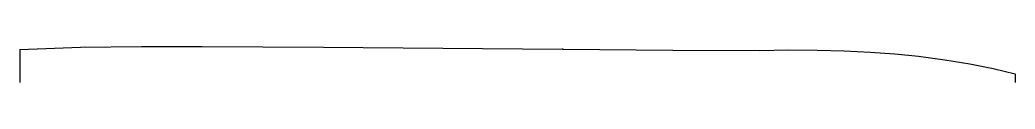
# Model space of a CAD drawing. Header units: millimetres. Extents: x 0 to 1953, y 0 to 71.
import ezdxf

# ---------------------------------------------------------------- set-up
doc = ezdxf.new("R2010")
doc.units = ezdxf.units.MM

msp = doc.modelspace()

# ---------------------------------------------------------------- linework, layer by layer
at = {"color": 7, "linetype": 'Continuous'}
for p, q in [((0, 65.4), (0, 0)), ((1066, 65.7), (1064, 65.7)), ((1952.8, 17.2), (1952.8, 0))]:
    msp.add_line(p, q, dxfattribs=at)
at = {"color": 7, "linetype": 'Continuous', "flags": 128}
for points in [[(0, 65.4), (119.1, 69.5), (238.3, 71.1), (357.4, 71.1), (476.6, 70.4), (595.8, 69.5), (1064, 65.7)], [(1066, 65.7), (1281.3, 64.1), (1450.4, 63)], [(1450.4, 63), (1508.7, 64.2), (1564.4, 64), (1617.6, 62.7), (1668.5, 60.1), (1717, 56.4), (1763.2, 51.7), (1814.9, 44.9), (1863.7, 36.8), (1909.6, 27.5), (1952.8, 17.2)]]:
    msp.add_lwpolyline(points, dxfattribs=at)

doc.saveas('drawing.dxf')
